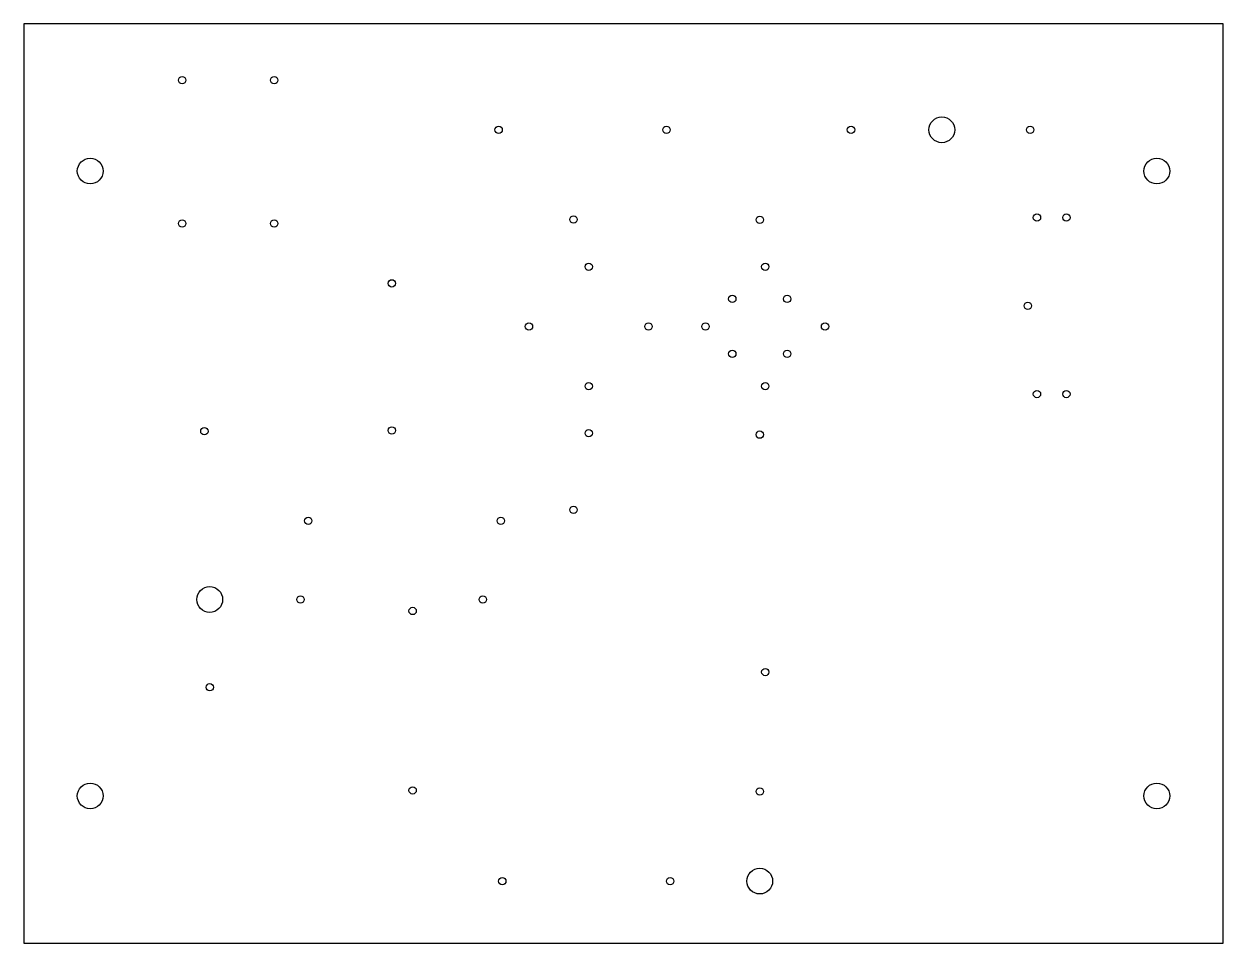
# Model space of a CAD drawing. Header units: millimetres. Extents: x -1138 to -812, y 650 to 900.
import ezdxf

# ---------------------------------------------------------------- set-up
doc = ezdxf.new("R2010")
doc.units = ezdxf.units.MM
doc.layers.get('0').update_dxf_attribs({"linetype": 'CONTINUOUS'})

msp = doc.modelspace()

# ---------------------------------------------------------------- linework, layer by layer
msp.add_lwpolyline([(-811.66, 650), (-811.66, 900), (-1137.66, 900), (-1137.66, 650)], close=True)
for centre, radius in [((-1094.66, 884.71), 1), ((-1069.62, 884.71), 1), ((-888.12, 871.21), 3.5), ((-1008.62, 871.21), 1), ((-963, 871.21), 1), ((-912.81, 871.21), 1), ((-864.12, 871.21), 1), ((-1119.66, 860), 3.5), ((-829.66, 860), 3.5), ((-988.24, 846.83), 1), ((-937.62, 846.71), 1), ((-862.25, 847.33), 1), ((-854.25, 847.33), 1), ((-1094.66, 845.71), 1), ((-1069.62, 845.71), 1), ((-984.12, 833.96), 1), ((-936.12, 833.96), 1), ((-1037.66, 829.44), 1), ((-945.08, 825.21), 1), ((-930.16, 825.21), 1), ((-864.75, 823.33), 1), ((-1000.37, 817.71), 1), ((-967.87, 817.71), 1), ((-952.37, 817.71), 1), ((-919.87, 817.71), 1), ((-945.08, 810.29), 1), ((-930.16, 810.29), 1), ((-984.12, 801.46), 1), ((-936.12, 801.46), 1), ((-862.25, 799.33), 1), ((-854.25, 799.33), 1), ((-1088.62, 789.21), 1), ((-1037.66, 789.44), 1), ((-984.12, 788.71), 1), ((-937.62, 788.29), 1), ((-988.24, 767.82), 1), ((-1060.37, 764.83), 1), ((-1008, 764.83), 1), ((-1087.16, 743.44), 3.5), ((-1062.48, 743.44), 1), ((-1012.93, 743.44), 1), ((-1032, 740.33), 1), ((-936.12, 723.71), 1), ((-1087.16, 719.57), 1), ((-1119.66, 690), 3.5), ((-1032, 691.52), 1), ((-937.62, 691.21), 1), ((-829.66, 690), 3.5), ((-937.62, 666.84), 3.5), ((-1007.62, 666.84), 1), ((-962, 666.84), 1)]:
    msp.add_circle(centre, radius)

doc.saveas('drawing.dxf')
